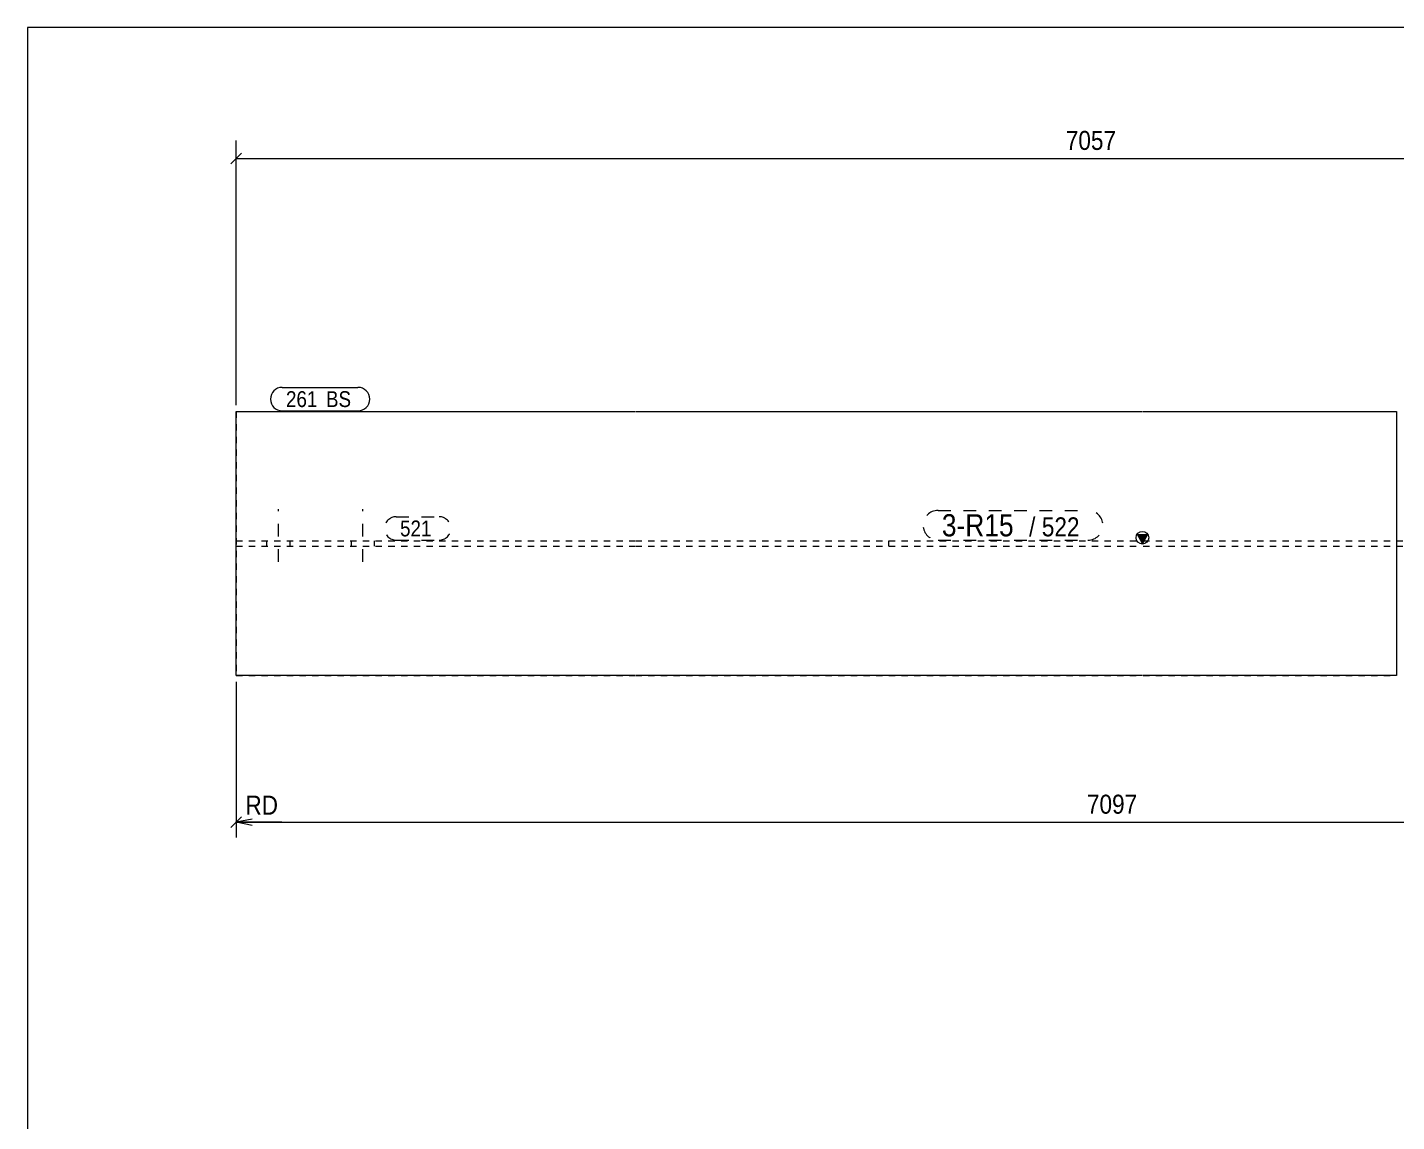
# Model space of a CAD drawing. Header units: millimetres. Extents: x 2 to 825, y 1 to 579.
# Drawn here: x 5 to 221, y 406.3 to 579 of the extents above; entities that cross this region are included whole.
import ezdxf

# ---------------------------------------------------------------- set-up
doc = ezdxf.new("R2010")
doc.units = ezdxf.units.MM
for name, pattern in [('XKITLINE00', [0]), ('XKITLINE01', [4, 1, -1, 1, -1]), ('XKITLINE02', [4, 2, -2])]:
    doc.linetypes.add(name, pattern=pattern)
for name, color, linetype, lineweight in [('Bolt', 3, 'Continuous', 0), ('Dimensions', 7, 'Continuous', 0), ('DrawingSheet', 5, 'Continuous', 0), ('Part', 2, 'Continuous', 0), ('PartMark', 7, 'Continuous', 0)]:
    doc.layers.add(name, color=color, linetype=linetype, lineweight=lineweight)
doc.styles.add('ARIAL', font='ARIAL.TTF')

# ---------------------------------------------------------------- blocks, each defined once
blk = doc.blocks.new('*A25')
at = {"layer": 'Bolt', "color": 3, "linetype": 'XKITLINE02', "lineweight": 0}
for p, q in [((44.62, 494.63), (44.62, 502.97)), ((44.62, 494.63), (44.62, 502.97)), ((44.62, 494.63), (44.62, 502.97)), ((44.62, 494.63), (44.62, 502.97)), ((44.62, 494.63), (44.62, 502.97)), ((57.95, 494.63), (57.95, 502.97)), ((57.95, 494.63), (57.95, 502.97)), ((57.95, 494.63), (57.95, 502.97)), ((57.95, 494.63), (57.95, 502.97)), ((57.95, 494.63), (57.95, 502.97)), ((42.78, 497.13), (42.78, 497.97)), ((42.78, 497.13), (42.78, 497.97)), ((42.78, 497.13), (42.78, 497.97)), ((42.78, 497.13), (42.78, 497.97)), ((42.78, 497.13), (42.78, 497.97)), ((46.45, 497.13), (46.45, 497.97)), ((46.45, 497.13), (46.45, 497.97)), ((46.45, 497.13), (46.45, 497.97)), ((46.45, 497.13), (46.45, 497.97)), ((46.45, 497.13), (46.45, 497.97)), ((56.12, 497.13), (56.12, 497.97)), ((56.12, 497.13), (56.12, 497.97)), ((56.12, 497.13), (56.12, 497.97)), ((56.12, 497.13), (56.12, 497.97)), ((56.12, 497.13), (56.12, 497.97)), ((59.78, 497.13), (59.78, 497.97)), ((59.78, 497.13), (59.78, 497.97)), ((59.78, 497.13), (59.78, 497.97)), ((59.78, 497.13), (59.78, 497.97)), ((59.78, 497.13), (59.78, 497.97))]:
    blk.add_line(p, q, dxfattribs=at)
blk = doc.blocks.new('*A26')
at = {"layer": 'Part'}
blk.add_hatch(color=2, dxfattribs=at).paths.add_polyline_path([(180.14, 498.95), (181.74, 498.95), (180.94, 497.55)], flags=17)
at = {"layer": 'Part', "color": 7, "linetype": 'XKITLINE01', "lineweight": 0}
for p, q in [((140.94, 497.13), (140.94, 497.97)), ((140.94, 497.97), (180.94, 497.97)), ((140.94, 497.13), (180.94, 497.13)), ((181.04, 497.97), (261.04, 497.97)), ((181.04, 497.13), (261.04, 497.13))]:
    blk.add_line(p, q, dxfattribs=at)
at = {"layer": 'Part', "color": 2, "linetype": 'XKITLINE00', "lineweight": 0}
for p, q in [((180.94, 497.55), (180.14, 498.95)), ((180.14, 498.95), (181.74, 498.95)), ((181.74, 498.95), (180.94, 497.55))]:
    blk.add_line(p, q, dxfattribs=at)
blk.add_circle((180.94, 498.45), 1, dxfattribs=at)
blk = doc.blocks.new('*A32')
at = {"layer": 'Part', "color": 7, "linetype": 'XKITLINE01', "lineweight": 0}
for p, q in [((37.95, 497.13), (37.95, 497.97)), ((37.95, 497.97), (100.84, 497.97)), ((37.95, 497.13), (100.84, 497.13)), ((100.94, 497.97), (140.94, 497.97)), ((100.94, 497.13), (140.94, 497.13)), ((140.94, 497.13), (140.94, 497.97))]:
    blk.add_line(p, q, dxfattribs=at)
blk = doc.blocks.new('*A33')
at = {"layer": 'Part', "color": 2, "linetype": 'XKITLINE00', "lineweight": 0}
for p, q in [((37.95, 476.72), (37.95, 518.38)), ((37.95, 518.38), (100.84, 518.38)), ((100.94, 518.38), (180.94, 518.38)), ((181.04, 518.38), (221.04, 518.38)), ((221.04, 518.38), (221.04, 476.72)), ((100.84, 476.72), (37.95, 476.72)), ((180.94, 476.72), (100.94, 476.72)), ((221.04, 476.72), (181.04, 476.72))]:
    blk.add_line(p, q, dxfattribs=at)
blk = doc.blocks.new('*A34')
at = {"layer": 'Part', "color": 7, "linetype": 'XKITLINE01', "lineweight": 0}
for p, q in [((37.95, 518.38), (37.95, 476.72)), ((37.95, 518.38), (100.84, 518.38)), ((100.94, 518.38), (180.94, 518.38)), ((181.04, 518.38), (221.04, 518.38)), ((221.04, 518.38), (221.04, 476.72)), ((37.95, 476.72), (100.84, 476.72)), ((100.94, 476.72), (180.94, 476.72)), ((181.04, 476.72), (221.04, 476.72))]:
    blk.add_line(p, q, dxfattribs=at)
blk = doc.blocks.new('*A50')
at = {"layer": 'DrawingSheet', "color": 5, "linetype": 'XKITLINE00', "lineweight": 0}
for p, q in [((825, 579), (5, 579)), ((5, 579), (5, 5))]:
    blk.add_line(p, q, dxfattribs=at)
blk = doc.blocks.new('*A110')
at = {"layer": 'Dimensions', "color": 7, "linetype": 'XKITLINE00', "lineweight": 0}
for p, q in [((37.95, 475.72), (37.95, 451.15)), ((37.95, 475.72), (37.95, 451.15)), ((38.8, 454.4), (37.1, 452.7)), ((40.45, 454.05), (37.95, 453.55)), ((37.95, 453.55), (315.3, 453.55)), ((40.45, 453.05), (37.95, 453.55)), ((45.17, 453.55), (37.95, 453.55))]:
    blk.add_line(p, q, dxfattribs=at)
at = {"layer": 'Dimensions', "color": 3}
blk.add_point((37.95, 453.55), dxfattribs=at)
at = {"layer": 'Dimensions', "color": 7}
blk.add_point((37.95, 453.55), dxfattribs=at)
at = {"layer": 'Dimensions', "color": 3, "style": 'ARIAL', "width": 0.85}
for s, p in [('RD', (39.4, 454.75)), ('7097', (172.18, 454.9))]:
    blk.add_text(s, height=3, dxfattribs=at).set_placement(p)
blk = doc.blocks.new('*A112')
at = {"layer": 'Dimensions', "color": 7, "linetype": 'XKITLINE00', "lineweight": 0}
for p, q in [((37.95, 519.38), (37.95, 561.16)), ((38.8, 559.16), (37.1, 557.46)), ((37.95, 558.31), (308.64, 558.31))]:
    blk.add_line(p, q, dxfattribs=at)
at = {"layer": 'Dimensions', "color": 3}
blk.add_point((37.95, 558.31), dxfattribs=at)
at = {"layer": 'Dimensions', "color": 3, "style": 'ARIAL', "width": 0.85}
blk.add_text('7057', height=3, dxfattribs=at).set_placement((168.84, 559.66))
blk = doc.blocks.new('*A117')
at = {"layer": 'PartMark', "color": 7, "linetype": 'XKITLINE02', "lineweight": 0}
for p, q in [((63.2, 501.77), (69.96, 501.77)), ((63.2, 498.07), (69.96, 498.07))]:
    blk.add_line(p, q, dxfattribs=at)
for centre, start, end in [((63.2, 499.92), 90, 270), ((69.96, 499.92), 270, 90)]:
    blk.add_arc(centre, 1.85, start, end, dxfattribs=at)
at = {"layer": 'PartMark', "color": 3, "style": 'ARIAL', "width": 0.85}
blk.add_text('521', height=2.5, dxfattribs=at).set_placement((63.8, 498.67))
blk = doc.blocks.new('*A123')
at = {"layer": 'PartMark', "color": 7, "linetype": 'XKITLINE02', "lineweight": 0}
for p, q in [((148.69, 502.77), (172.34, 502.77)), ((148.69, 498.07), (172.34, 498.07))]:
    blk.add_line(p, q, dxfattribs=at)
for centre, start, end in [((148.69, 500.42), 90, 270), ((172.34, 500.42), 270, 90)]:
    blk.add_arc(centre, 2.35, start, end, dxfattribs=at)
at = {"layer": 'PartMark', "color": 1, "style": 'ARIAL', "width": 0.85}
blk.add_text('3-R15', height=3.5, dxfattribs=at).set_placement((149.29, 498.67))
at = {"layer": 'PartMark', "color": 3, "style": 'ARIAL', "width": 0.85}
for s, p in [('/', (163.05, 498.67)), ('522', (165.06, 498.67))]:
    blk.add_text(s, height=3, dxfattribs=at).set_placement(p)
blk = doc.blocks.new('*A126')
at = {"layer": 'PartMark', "color": 7, "linetype": 'XKITLINE00', "lineweight": 0}
for p, q in [((45.2, 522.18), (57.16, 522.18)), ((45.2, 518.48), (57.16, 518.48))]:
    blk.add_line(p, q, dxfattribs=at)
for centre, start, end in [((45.2, 520.33), 90, 270), ((57.16, 520.33), 270, 90)]:
    blk.add_arc(centre, 1.85, start, end, dxfattribs=at)
at = {"layer": 'PartMark', "color": 3, "style": 'ARIAL', "width": 0.85}
for s, p in [('261', (45.8, 519.08)), ('BS', (52.11, 519.08))]:
    blk.add_text(s, height=2.5, dxfattribs=at).set_placement(p)

msp = doc.modelspace()

# ---------------------------------------------------------------- block references
at = {"lineweight": 0}
for name in ['*A50', '*A112', '*A126', '*A33', '*A34', '*A25', '*A117', '*A123', '*A32', '*A110']:
    msp.add_blockref(name, (0, 0), dxfattribs=at)
at = {"layer": 'Part', "lineweight": 0}
msp.add_blockref('*A26', (0, 0), dxfattribs=at)

doc.saveas('drawing.dxf')
